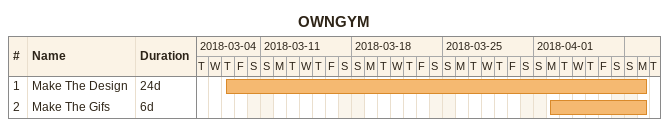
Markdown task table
OWNGYM

| ID | Task | Duration | Start | Finish |
|---|---|---|---|---|
| 1 | Make The Design | 24d | 2018-03-08 | 2018-04-09 |
| 2 | Make The Gifs | 6d | 2018-04-02 | 2018-04-09 |
